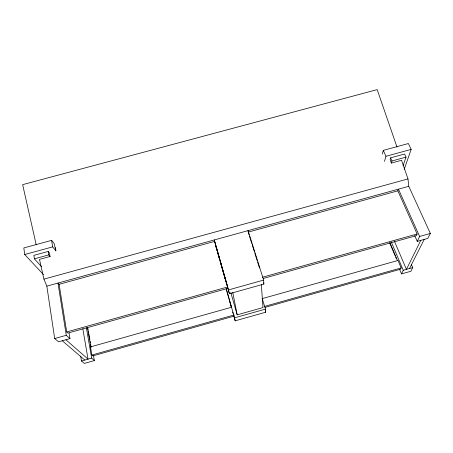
<?xml version="1.0" encoding="UTF-8"?>
<svg xmlns="http://www.w3.org/2000/svg" width="453" height="453" viewBox="0 0 453 453"><rect width="100%" height="100%" fill="white"/><g stroke="black" fill="none" stroke-linecap="round" stroke-linejoin="round"><path stroke-width="0.68" d="M382.27 154.037L383.283 150.373L408.38 143.527L411.16 149.394L404.195 169.314M384.478 161.376L385.945 156.285L383.283 150.373M403.057 165.781L406.024 157.14L404.569 154.026L390.571 157.854L390.095 159.422L391.341 163.069L401.556 160.277L407.983 178.924L408.77 186.308L430.35 233.448L427.796 238.414L417.253 241.364L414.693 235.605M391.341 163.069L391.987 160.979L390.571 157.854M263.244 278.459L416.369 235.639L417.139 234.003L397.836 190.838L398.43 189.161L419.631 236.449L417.253 241.364M262.111 298.652L398.006 260.458L401.165 267.916L400.56 269.201L265.084 307.372M399.614 269.382L401.517 273.901L403.272 270.282L412.751 267.61L411.364 264.405M420.786 240.373L406.443 269.388L394.382 241.126M409.529 268.516L424.212 239.416M412.751 267.61L410.871 271.268L401.517 273.901M231.46 307.27L90.47 346.902L91.891 355.039L234.263 314.931M264.241 306.488L401.165 267.916M230.815 292.638L237.191 314.835L263.017 307.559L261.307 284.456M233.765 316.2L92.837 355.905L91.891 355.039M81.478 360.996L91.665 358.125L94.371 360.56L84.332 363.391L81.478 360.996L80.668 356.149M265.475 309.127L265.673 312.23L235.181 320.832L234.541 317.847L265.475 309.127L262.162 298.431M54.683 338.544L66.274 335.299L69.972 338.623L58.59 341.811L54.683 338.544L46.829 286.137L43.941 279.133L39.496 259.388L50.107 256.483L49.23 252.638L48.222 251.438L33.884 255.356L34.383 258.827L41.5 266.613M263.64 280.09L263.889 284.065L229.382 293.731L228.561 289.903L263.64 280.09L248.057 230.634L248.216 232.123L397.836 190.838M419.631 236.449L430.35 233.448M66.274 335.299L57.978 283.063L59.111 284.308L66.704 331.953L227.633 286.97L214.258 239.96L228.561 289.903M262.423 277.247L417.139 234.003M227.853 288.351L67.927 333.074L66.704 331.953M43.941 279.133L407.983 178.924M46.829 286.137L408.77 186.308M59.111 284.308L214.586 241.404M55.844 250.826L54.173 243.578L51.614 240.362L23.822 247.938L24.722 254.512L43.465 274.563M24.722 254.512L52.656 246.885L55.889 250.877L55.368 247.655M385.945 156.285L411.16 149.394M34.383 258.827L48.754 254.892L50.107 256.483M391.987 160.979L406.024 157.14M62.304 340.775L84.807 360.061M65.917 339.761L88.035 359.15L82.814 328.714M90.47 346.902L90.945 347.355L87.423 327.242M391.273 241.993L403.272 270.282M389.75 242.287L397.44 260.464M389.874 243.329L395.078 255.651M395.628 256.947L396.449 258.895M397.009 147.089L377.19 89.609L22.65 184.643L36.217 244.846M248.425 232.791L249.048 234.784M249.467 236.109L251.772 243.42M252.185 244.745L254.49 252.055M254.909 253.386L257.208 260.69M257.627 262.021L259.507 267.995M263.47 282.729L263.889 284.065M265.26 310.888L265.673 312.23M215.526 245.011L217.083 250.452M217.474 251.811L219.807 259.971M220.198 261.336L222.536 269.495M222.927 270.86L225.26 279.02M215.464 245.101L217.01 250.503M217.4 251.857L219.716 259.96M220.101 261.313L223.391 272.791M223.776 274.144L226.098 282.247M226.483 283.601L227.061 285.628M227.644 287.655L229.382 293.731M226.279 288.855L234.541 317.847M226.149 288.759L231.381 307.14M227.281 293.097L227.774 294.535M229.982 302.57L231.256 306.772M232.678 312.038L233.063 313.391M233.64 315.424L235.181 320.832M214.705 241.925L214.943 242.967M225.152 278.301L225.356 279.235M232.751 292.451L237.191 314.835M93.516 355.713L94.371 360.56M87.814 328.215L88.058 329.603M88.301 330.99L88.545 332.372M88.788 333.759L89.881 339.993M90.119 341.381L90.362 342.762M90.606 344.15L91.093 346.919M86.364 327.723L91.665 358.125M69.077 333.057L69.972 338.623M51.614 240.362L52.656 246.885M48.222 251.438L48.754 254.892"/></g></svg>
